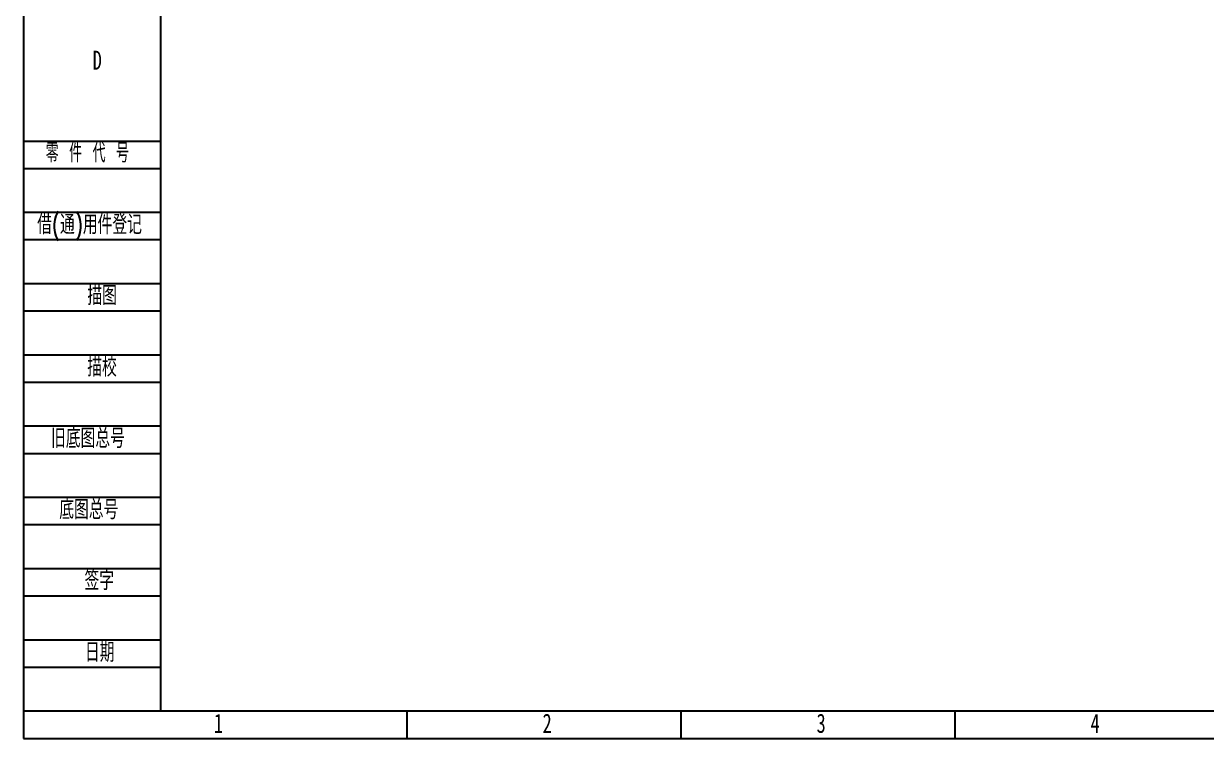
# Model space of a CAD drawing. Header units: millimetres. Extents: x 0 to 420, y 0 to 297.
# Drawn here: x 0 to 215.8, y 0 to 130.4 of the extents above; entities that cross this region are included whole.
import ezdxf

# ---------------------------------------------------------------- set-up
doc = ezdxf.new("R2010")
doc.units = ezdxf.units.MM
for name, color, linetype in [('10', 7, 'Continuous'), ('5', 7, 'Continuous'), ('9', 7, 'Continuous')]:
    doc.layers.add(name, color=color, linetype=linetype)
doc.styles.add('SLDTEXTSTYLE0', font='TXT', dxfattribs={"width": 0.7, "bigfont": 'bigfont'})
doc.styles.add('SLDTEXTSTYLE2', font='TXT', dxfattribs={"width": 0.614286, "bigfont": 'bigfont'})
doc.styles.add('SLDTEXTSTYLE4', font='TXT', dxfattribs={"width": 0.7})

msp = doc.modelspace()

# ---------------------------------------------------------------- linework, layer by layer
at = {"layer": '10', "color": 7}
for p, q in [((0, 109), (25, 109)), ((0, 104), (25, 104)), ((0, 96), (25, 96)), ((0, 91), (25, 91)), ((0, 83), (25, 83)), ((0, 78), (25, 78)), ((0, 70), (25, 70)), ((0, 65), (25, 65)), ((0, 57), (25, 57)), ((0, 52), (25, 52)), ((0, 44), (25, 44)), ((0, 39), (25, 39)), ((0, 31), (25, 31)), ((0, 26), (25, 26)), ((0, 18), (25, 18)), ((0, 13), (25, 13))]:
    msp.add_line(p, q, dxfattribs=at)
at = {"layer": '5', "color": 7, "lineweight": 25}
for p, q in [((25, 292), (25, 5)), ((0, 5), (415, 5))]:
    msp.add_line(p, q, dxfattribs=at)
at = {"layer": '5'}
for p, q in [((70, 0), (70, 5)), ((120, 0), (120, 5)), ((170, 0), (170, 5))]:
    msp.add_line(p, q, dxfattribs=at)
at = {"layer": '9', "color": 7}
for p, q in [((0, 297), (0, 0)), ((0, 0), (420, 0))]:
    msp.add_line(p, q, dxfattribs=at)

# ---------------------------------------------------------------- texts
at = {"layer": '10', "char_height": 3.5, "attachment_point": 2, "style": 'SLDTEXTSTYLE4'}
for s, insert in [('D', (13.43, 125.5)), ('1', (35.54, 4.5)), ('2', (95.54, 4.5)), ('3', (145.54, 4.5)), ('4', (195.54, 4.5))]:
    msp.add_mtext(s, dxfattribs=dict(at, insert=insert))
at = {"layer": '10', "color": 7, "char_height": 3.5}
for s, insert, attachment_point, style in [('零 件 代 号', (4.02, 108.59), 1, 'SLDTEXTSTYLE2'), ('借(通)用件登记', (2.47, 95.5), 1, 'SLDTEXTSTYLE0'), ('描图', (14.33, 82.55), 2, 'SLDTEXTSTYLE0'), ('描校', (14.3, 69.52), 2, 'SLDTEXTSTYLE0'), ('旧底图总号', (5, 56.49), 1, 'SLDTEXTSTYLE0'), ('底图总号', (6.5, 43.49), 1, 'SLDTEXTSTYLE0'), ('签字', (13.8, 30.54), 2, 'SLDTEXTSTYLE0'), ('日期', (13.88, 17.44), 2, 'SLDTEXTSTYLE0')]:
    msp.add_mtext(s, dxfattribs=dict(at, insert=insert, attachment_point=attachment_point, style=style))

doc.saveas('drawing.dxf')
